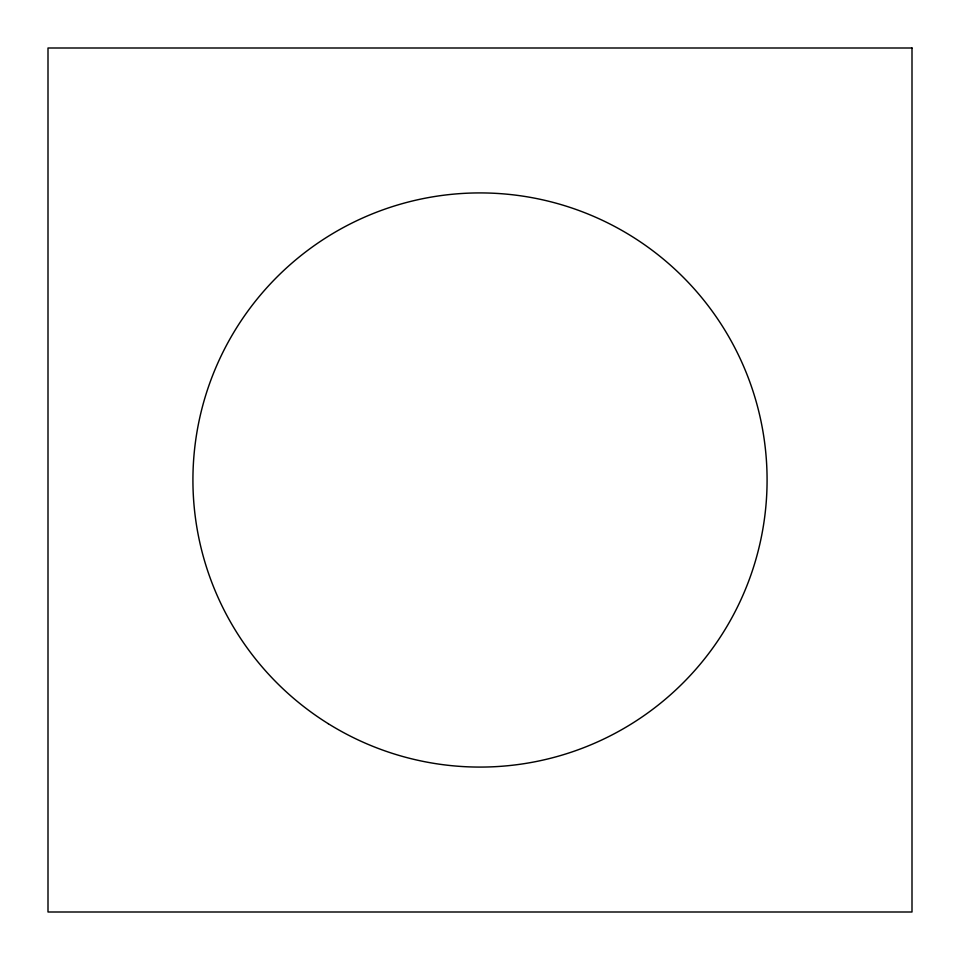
<?xml version="1.0" encoding="UTF-8"?>
<svg xmlns="http://www.w3.org/2000/svg" width="960" height="960" viewBox="0 0 960 960"><rect width="100%" height="100%" fill="white"/><g stroke="black" fill="none" stroke-linecap="round" stroke-linejoin="round"><path stroke-width="1.44" d="M912 48L48 48L48 912L912 912L912 48M328.26 723.696A287.076 287.076 0 0 0 766.92 489.564A287.076 287.076 0 0 0 344.82 226.74A287.076 287.076 0 0 0 328.26 723.696"/></g></svg>
